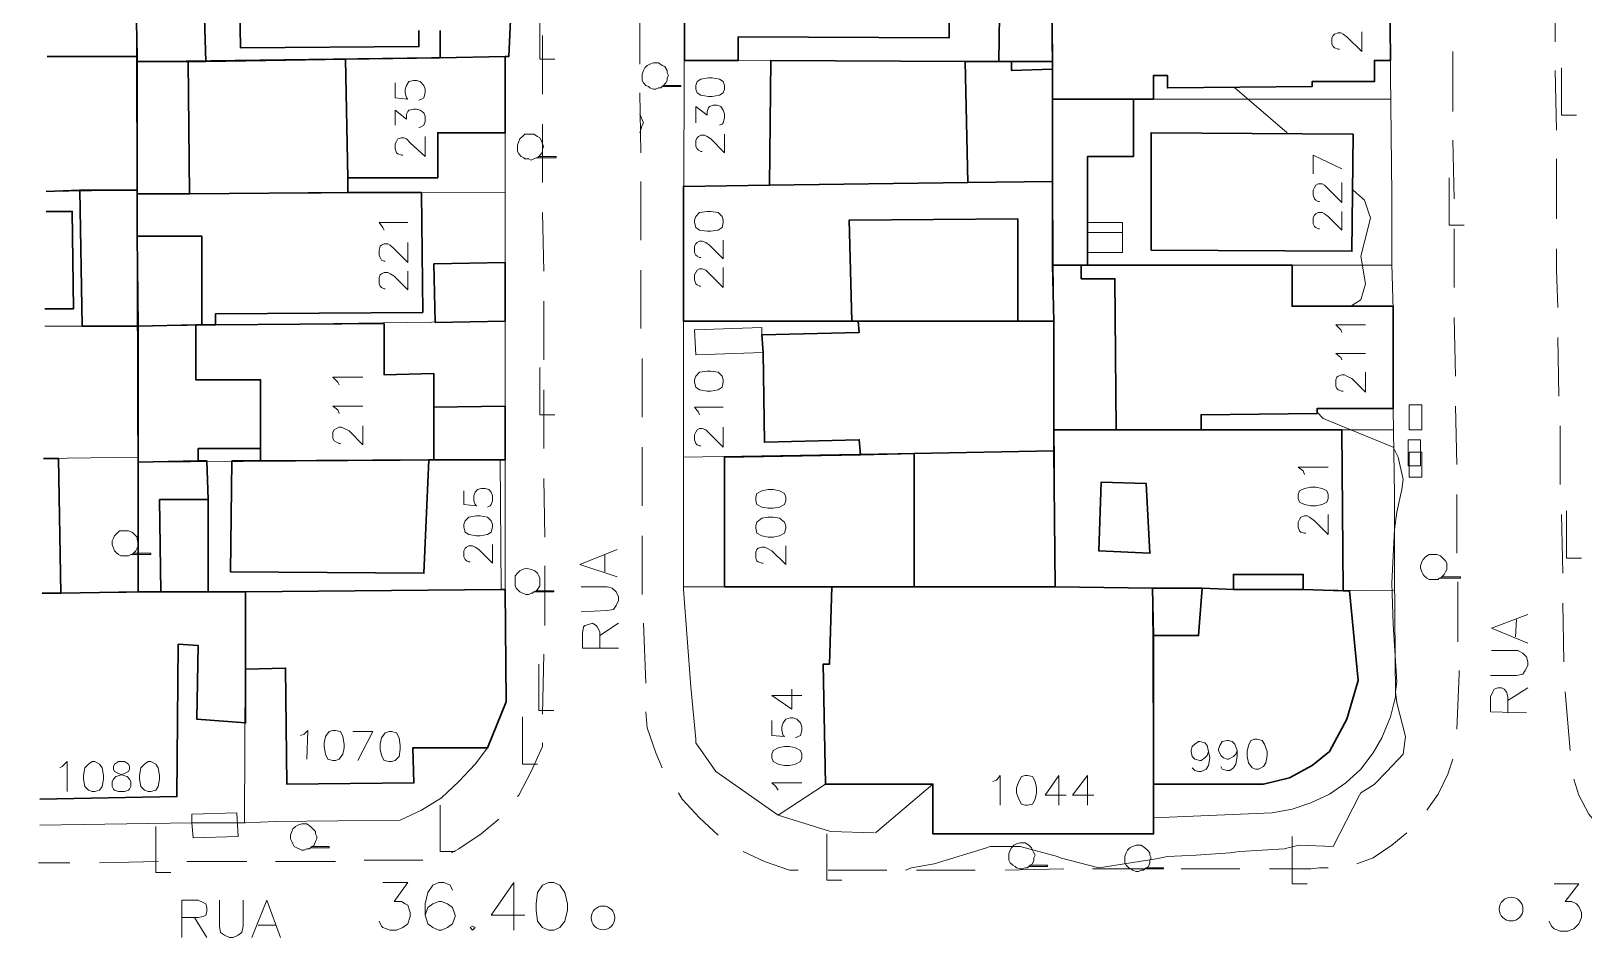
# Model space of a CAD drawing. Extents: x -2391 to 32076, y -11492 to 5852.
# Drawn here: x 4372.7 to 4478.2, y -1182.6 to -1121.5 of the extents above; entities that cross this region are included whole.
import ezdxf

# ---------------------------------------------------------------- set-up
doc = ezdxf.new("R2010")
doc.units = 0
doc.header["$LTSCALE"] = 7
for name, color, linetype in [('ALVE-CT', 3, 'CONTINUOUS'), ('PDF_A101 - EDIFICACAO', 7, 'CONTINUOUS'), ('PDF_A103 - PROJECAO_1', 7, 'CONTINUOUS'), ('PDF_A112 - PRISMA_VENTILACAO', 7, 'CONTINUOUS'), ('PDF_A118 - PISCINA', 7, 'CONTINUOUS'), ('PDF_A119 - TELHEIRO', 7, 'CONTINUOUS'), ('PDF_A120 - MARQUISE', 7, 'CONTINUOUS'), ('PDF_A123 - N DE PORTA', 7, 'CONTINUOUS'), ('PDF_A124 - MURO', 7, 'CONTINUOUS'), ('PDF_C301 - MEIO_FIO_2D', 7, 'CONTINUOUS'), ('PDF_C307 - TXT_NOME_LOGRADOURO', 7, 'CONTINUOUS'), ('PDF_C317 - BOCA_LOBO', 7, 'CONTINUOUS'), ('PDF_F602 - ARVORE_ISOLADA', 7, 'CONTINUOUS'), ('PDF_I903 - POSTE', 7, 'CONTINUOUS'), ('PDF_N1402 - CURVA_INTERMEDIARIA', 7, 'CONTINUOUS'), ('PDF_N1403 - COTA_DE_APARELHO', 7, 'CONTINUOUS')]:
    doc.layers.add(name, color=color, linetype=linetype)

msp = doc.modelspace()

# ---------------------------------------------------------------- linework, layer by layer
at = {"layer": 'ALVE-CT'}
msp.add_circle((4550.796, -1271.53), 500, dxfattribs=at)
at = {"layer": 'PDF_A101 - EDIFICACAO', "lineweight": 30}
for points in [[(4442.003, -1116.257), (4442.087, -1123.538), (4439.293, -1123.538), (4438.447, -1123.538), (4438.531, -1117.188), (4438.108, -1117.188), (4436.584, -1117.188), (4436.584, -1119.389), (4435.06, -1119.305), (4435.06, -1121.929), (4420.752, -1121.845), (4420.752, -1123.453), (4417.112, -1123.453), (4417.112, -1114.479), (4433.452, -1114.479), (4433.96, -1114.479), (4438.023, -1114.479), (4438.108, -1114.479), (4442.003, -1114.564)], [(4450.469, -1116.341), (4464.947, -1116.511), (4465.031, -1123.453), (4463.931, -1123.453), (4463.931, -1124.893), (4459.697, -1124.893), (4459.697, -1125.231), (4449.876, -1125.316), (4449.876, -1124.469), (4448.945, -1124.469), (4448.945, -1126.078), (4447.59, -1126.078), (4442.087, -1126.078), (4442.087, -1124.046), (4442.087, -1123.538), (4442.003, -1116.257)], [(4404.92, -1123.199), (4404.92, -1128.364), (4400.348, -1128.364), (4400.348, -1131.412), (4394.252, -1131.412), (4394.252, -1132.428), (4383.5, -1132.512), (4383.415, -1123.538), (4384.601, -1123.538), (4394.083, -1123.369), (4400.517, -1123.284)], [(4439.293, -1123.538), (4439.293, -1124.131), (4442.087, -1124.046), (4442.087, -1126.078), (4442.087, -1131.666), (4436.33, -1131.75), (4422.869, -1131.92), (4422.953, -1123.453), (4436.161, -1123.538), (4438.447, -1123.538)], [(4444.458, -1137.338), (4444.035, -1137.338), (4442.087, -1137.338), (4442.087, -1131.666), (4442.087, -1126.078), (4447.59, -1126.078), (4447.59, -1129.972), (4444.458, -1129.972)], [(4462.491, -1128.448), (4462.407, -1136.407), (4448.776, -1136.322), (4448.776, -1128.364)], [(4442.087, -1137.338), (4442.172, -1141.148), (4439.717, -1141.148), (4428.88, -1141.148), (4428.456, -1141.148), (4417.027, -1141.148), (4417.027, -1132.004), (4422.869, -1131.92), (4436.33, -1131.75), (4442.087, -1131.666)], [(4379.944, -1132.512), (4379.944, -1135.391), (4380.029, -1141.487), (4376.219, -1141.487), (4376.05, -1132.258), (4379.944, -1132.258)], [(4383.923, -1141.402), (4380.029, -1141.487), (4379.944, -1135.391), (4379.944, -1132.512), (4383.5, -1132.512), (4394.252, -1132.428), (4399.247, -1132.428), (4399.332, -1140.555), (4385.278, -1140.64), (4385.278, -1141.402), (4384.347, -1141.402)], [(4404.92, -1141.148), (4400.179, -1141.233), (4400.094, -1137.253), (4404.92, -1137.169)], [(4458.343, -1137.338), (4458.343, -1140.132), (4465.201, -1140.132), (4465.201, -1147.074), (4460.036, -1147.074), (4460.036, -1147.413), (4452.162, -1147.498), (4452.162, -1148.514), (4446.405, -1148.514), (4442.172, -1148.514), (4442.172, -1141.148), (4442.087, -1137.338), (4444.035, -1137.338), (4444.458, -1137.338)], [(4396.708, -1141.317), (4396.708, -1144.788), (4400.094, -1144.704), (4400.094, -1146.99), (4404.92, -1146.905), (4404.92, -1150.546), (4404.581, -1150.546), (4400.094, -1150.546), (4399.755, -1150.546), (4388.326, -1150.63), (4388.326, -1149.784), (4384.093, -1149.784), (4384.093, -1150.63), (4380.029, -1150.715), (4380.029, -1141.487), (4383.923, -1141.402), (4384.347, -1141.402), (4385.278, -1141.402)], [(4439.717, -1141.148), (4442.172, -1141.148), (4442.172, -1148.514), (4442.172, -1149.953), (4432.69, -1150.122), (4429.049, -1150.207), (4428.964, -1149.191), (4422.53, -1149.36), (4422.445, -1143.265), (4422.361, -1142.079), (4428.964, -1141.91), (4428.88, -1141.148)], [(4446.405, -1148.514), (4452.162, -1148.514), (4461.729, -1148.514), (4461.814, -1159.435), (4459.105, -1159.351), (4459.105, -1158.335), (4454.364, -1158.335), (4454.364, -1159.351), (4452.247, -1159.266), (4448.86, -1159.266), (4442.257, -1159.181), (4442.172, -1149.953), (4442.172, -1148.514)], [(4427.102, -1159.181), (4419.821, -1159.181), (4419.821, -1150.376), (4429.049, -1150.207), (4432.69, -1150.122), (4442.172, -1149.953), (4442.257, -1159.181), (4432.69, -1159.181)], [(4381.553, -1159.52), (4380.029, -1159.52), (4380.029, -1150.715), (4384.093, -1150.63), (4384.685, -1150.63), (4384.77, -1153.255), (4384.77, -1159.52)], [(4388.326, -1150.63), (4399.755, -1150.546), (4399.417, -1158.25), (4386.294, -1158.165), (4386.379, -1150.63)], [(4445.22, -1156.726), (4448.691, -1156.895), (4448.437, -1152.154), (4445.389, -1152.07)], [(4448.86, -1159.266), (4448.945, -1162.483), (4448.945, -1172.558), (4448.945, -1174.844), (4448.945, -1175.945), (4433.96, -1175.945), (4433.96, -1172.558), (4426.679, -1172.558), (4426.509, -1164.43), (4426.933, -1164.43), (4427.102, -1159.181), (4432.69, -1159.181), (4442.257, -1159.181)], [(4454.364, -1159.351), (4459.105, -1159.351), (4461.814, -1159.435), (4462.237, -1159.435), (4462.83, -1165.531), (4462.068, -1168.156), (4460.883, -1170.357), (4459.697, -1171.288), (4458.173, -1172.135), (4456.396, -1172.558), (4448.945, -1172.558), (4448.945, -1162.483), (4451.993, -1162.483), (4452.247, -1159.266)]]:
    msp.add_lwpolyline(points, close=True, dxfattribs=at)
for points in [[(4384.516, -1120.575), (4384.601, -1123.538), (4383.415, -1123.538), (4379.944, -1123.538), (4379.944, -1123.199), (4379.859, -1118.458)], [(4399.078, -1121.421), (4399.078, -1122.522), (4386.971, -1122.607), (4386.887, -1118.458)], [(4405.343, -1119.728), (4405.174, -1123.199), (4404.92, -1123.199), (4400.517, -1123.284), (4400.517, -1121.421)], [(4373.848, -1123.199), (4379.944, -1123.199), (4379.944, -1123.538), (4379.944, -1132.258), (4376.05, -1132.258), (4373.764, -1132.343)], [(4373.764, -1133.698), (4375.542, -1133.698), (4375.626, -1140.301), (4373.679, -1140.301)], [(4373.594, -1150.461), (4374.61, -1150.461), (4374.78, -1159.605), (4373.51, -1159.605), (4374.78, -1159.605), (4380.029, -1159.52), (4381.553, -1159.52), (4384.77, -1159.52), (4387.31, -1159.52), (4387.31, -1164.769), (4387.31, -1159.52), (4404.666, -1159.351), (4404.92, -1159.351), (4405.005, -1166.97), (4403.735, -1170.103), (4398.655, -1170.103), (4398.74, -1172.474), (4390.104, -1172.558), (4390.019, -1164.684), (4387.31, -1164.769), (4387.31, -1168.41), (4384.008, -1168.156), (4384.093, -1163.161), (4382.738, -1163.076), (4382.653, -1173.405), (4373.34, -1173.574)]]:
    msp.add_lwpolyline(points, dxfattribs=at)
at = {"layer": 'PDF_A103 - PROJECAO_1', "lineweight": 30}
for points in [[(4442.003, -1116.257), (4442.087, -1123.538), (4439.293, -1123.538), (4438.447, -1123.538), (4438.531, -1117.188), (4438.108, -1117.188), (4436.584, -1117.188), (4436.584, -1119.389), (4435.06, -1119.305), (4433.367, -1119.305), (4433.452, -1114.479), (4433.96, -1114.479), (4438.023, -1114.479), (4438.108, -1114.479), (4442.003, -1114.564)], [(4394.252, -1131.412), (4394.252, -1132.428), (4383.5, -1132.512), (4383.415, -1123.538), (4384.601, -1123.538), (4394.083, -1123.369)], [(4438.447, -1123.538), (4439.293, -1123.538), (4439.293, -1124.131), (4442.087, -1124.046), (4442.087, -1126.078), (4442.087, -1131.666), (4436.33, -1131.75), (4436.161, -1123.538)], [(4439.717, -1141.148), (4428.88, -1141.148), (4428.456, -1141.148), (4428.287, -1134.29), (4439.717, -1134.206)], [(4384.347, -1141.402), (4383.923, -1141.402), (4380.029, -1141.487), (4379.944, -1135.391), (4384.347, -1135.391)], [(4446.405, -1148.514), (4442.172, -1148.514), (4442.172, -1141.148), (4442.087, -1137.338), (4444.035, -1137.338), (4444.035, -1138.269), (4446.321, -1138.269)], [(4400.094, -1146.99), (4400.094, -1150.546), (4399.755, -1150.546), (4388.326, -1150.63), (4388.326, -1149.784), (4388.326, -1145.127), (4383.923, -1145.127), (4383.923, -1141.402), (4384.347, -1141.402), (4385.278, -1141.402), (4396.708, -1141.317), (4396.708, -1144.788), (4400.094, -1144.704)], [(4442.257, -1159.181), (4432.69, -1159.181), (4432.69, -1150.122), (4442.172, -1149.953)], [(4384.77, -1153.255), (4381.468, -1153.255), (4381.553, -1159.52), (4380.029, -1159.52), (4380.029, -1150.715), (4384.093, -1150.63), (4384.685, -1150.63)], [(4387.31, -1164.769), (4387.31, -1159.52), (4404.666, -1159.351), (4404.92, -1159.351), (4405.005, -1166.97), (4403.735, -1170.103), (4398.655, -1170.103), (4398.74, -1172.474), (4390.104, -1172.558), (4390.019, -1164.684)], [(4454.364, -1159.351), (4459.105, -1159.351), (4461.814, -1159.435), (4462.237, -1159.435), (4462.83, -1165.531), (4462.068, -1168.156), (4460.883, -1170.357), (4459.697, -1171.288), (4458.173, -1172.135), (4456.396, -1172.558), (4448.945, -1172.558), (4448.945, -1162.483), (4451.993, -1162.483), (4452.247, -1159.266)]]:
    msp.add_lwpolyline(points, close=True, dxfattribs=at)
at = {"layer": 'PDF_A112 - PRISMA_VENTILACAO', "lineweight": 30}
msp.add_lwpolyline([(4448.691, -1156.895), (4448.437, -1152.154), (4445.389, -1152.07), (4445.22, -1156.726)], close=True, dxfattribs=at)
at = {"layer": 'PDF_A118 - PISCINA', "lineweight": 9}
msp.add_lwpolyline([(4444.458, -1134.46), (4444.458, -1136.491), (4446.829, -1136.491), (4446.829, -1134.46)], close=True, dxfattribs=at)
msp.add_lwpolyline([(4444.458, -1135.137), (4446.829, -1135.137)], dxfattribs=at)
at = {"layer": 'PDF_A119 - TELHEIRO', "lineweight": 9}
for points in [[(4404.92, -1159.351), (4404.666, -1159.351), (4404.581, -1150.546), (4404.92, -1150.546)], [(4386.802, -1176.114), (4383.754, -1176.199), (4383.669, -1175.183), (4383.669, -1174.59), (4386.717, -1174.505)]]:
    msp.add_lwpolyline(points, close=True, dxfattribs=at)
at = {"layer": 'PDF_A120 - MARQUISE', "lineweight": 9}
msp.add_lwpolyline([(4422.361, -1142.079), (4422.445, -1143.265), (4417.874, -1143.434), (4417.789, -1141.741), (4422.361, -1141.571)], close=True, dxfattribs=at)
at = {"layer": 'PDF_A123 - N DE PORTA', "lineweight": 9}
for points in [[(4461.56, -1122.691), (4461.475, -1122.691), (4461.221, -1122.607), (4461.137, -1122.522), (4461.052, -1122.353), (4461.052, -1121.929), (4461.137, -1121.76), (4461.221, -1121.675), (4461.475, -1121.591), (4461.645, -1121.591), (4461.814, -1121.675), (4462.068, -1121.845), (4463.084, -1122.861), (4463.084, -1121.506)], [(4397.47, -1124.977), (4397.47, -1125.993), (4398.316, -1126.078), (4398.232, -1125.993), (4398.147, -1125.654), (4398.147, -1125.4), (4398.232, -1125.147), (4398.401, -1124.893), (4398.74, -1124.808), (4398.909, -1124.808), (4399.163, -1124.893), (4399.417, -1125.147), (4399.501, -1125.4), (4399.501, -1125.654), (4399.417, -1125.993), (4399.247, -1126.078), (4399.078, -1126.162)], [(4397.47, -1127.856), (4397.47, -1126.84), (4398.232, -1127.432), (4398.232, -1127.094), (4398.316, -1126.924), (4398.401, -1126.84), (4398.74, -1126.755), (4398.909, -1126.755), (4399.163, -1126.84), (4399.417, -1127.009), (4399.501, -1127.263), (4399.501, -1127.602), (4399.417, -1127.856), (4399.247, -1127.94), (4399.078, -1128.025)], [(4417.874, -1127.686), (4417.874, -1126.586), (4418.635, -1127.178), (4418.635, -1126.924), (4418.72, -1126.67), (4418.805, -1126.586), (4419.059, -1126.501), (4419.313, -1126.501), (4419.567, -1126.586), (4419.736, -1126.84), (4419.821, -1127.094), (4419.821, -1127.348), (4419.736, -1127.686), (4419.651, -1127.771), (4419.482, -1127.856)], [(4397.978, -1129.888), (4397.893, -1129.888), (4397.639, -1129.803), (4397.554, -1129.718), (4397.47, -1129.464), (4397.47, -1129.126), (4397.554, -1128.956), (4397.639, -1128.787), (4397.893, -1128.702), (4398.062, -1128.702), (4398.232, -1128.787), (4398.486, -1129.041), (4399.501, -1129.972), (4399.501, -1128.618)], [(4418.297, -1129.634), (4418.212, -1129.634), (4418.043, -1129.549), (4417.958, -1129.464), (4417.874, -1129.295), (4417.874, -1128.872), (4417.958, -1128.702), (4418.043, -1128.618), (4418.212, -1128.533), (4418.466, -1128.533), (4418.635, -1128.618), (4418.889, -1128.787), (4419.821, -1129.718), (4419.821, -1128.448)], [(4461.729, -1130.819), (4459.782, -1129.888), (4459.782, -1131.158)], [(4460.205, -1133.02), (4460.121, -1133.02), (4459.951, -1132.936), (4459.867, -1132.851), (4459.782, -1132.597), (4459.782, -1132.258), (4459.867, -1132.089), (4459.951, -1131.92), (4460.121, -1131.835), (4460.375, -1131.835), (4460.544, -1131.92), (4460.798, -1132.174), (4461.729, -1133.105), (4461.729, -1131.75)], [(4460.205, -1134.883), (4460.121, -1134.883), (4459.951, -1134.798), (4459.867, -1134.714), (4459.782, -1134.544), (4459.782, -1134.121), (4459.867, -1133.952), (4459.951, -1133.867), (4460.121, -1133.782), (4460.375, -1133.782), (4460.544, -1133.867), (4460.798, -1134.036), (4461.729, -1134.968), (4461.729, -1133.698)], [(4396.708, -1134.968), (4396.623, -1134.798), (4396.369, -1134.46), (4398.316, -1134.46)], [(4396.792, -1137.084), (4396.708, -1137.084), (4396.538, -1136.999), (4396.454, -1136.83), (4396.369, -1136.661), (4396.369, -1136.322), (4396.454, -1136.068), (4396.538, -1135.983), (4396.708, -1135.899), (4396.962, -1135.899), (4397.131, -1135.983), (4397.385, -1136.237), (4398.316, -1137.169), (4398.316, -1135.814)], [(4418.212, -1136.83), (4418.128, -1136.83), (4417.958, -1136.745), (4417.874, -1136.661), (4417.789, -1136.491), (4417.789, -1136.068), (4417.874, -1135.899), (4417.958, -1135.814), (4418.128, -1135.729), (4418.297, -1135.729), (4418.551, -1135.814), (4418.805, -1135.983), (4419.736, -1136.915), (4419.736, -1135.645)], [(4396.792, -1138.947), (4396.708, -1138.947), (4396.538, -1138.862), (4396.454, -1138.777), (4396.369, -1138.608), (4396.369, -1138.185), (4396.454, -1138.015), (4396.538, -1137.931), (4396.708, -1137.846), (4396.962, -1137.846), (4397.131, -1137.931), (4397.385, -1138.1), (4398.316, -1139.031), (4398.316, -1137.761)], [(4418.212, -1138.777), (4418.128, -1138.777), (4417.958, -1138.693), (4417.874, -1138.608), (4417.789, -1138.354), (4417.789, -1138.015), (4417.874, -1137.846), (4417.958, -1137.677), (4418.128, -1137.592), (4418.297, -1137.592), (4418.551, -1137.677), (4418.805, -1137.931), (4419.736, -1138.862), (4419.736, -1137.507)], [(4461.729, -1141.91), (4461.645, -1141.741), (4461.306, -1141.402), (4463.338, -1141.402)], [(4461.729, -1143.773), (4461.645, -1143.603), (4461.306, -1143.349), (4463.338, -1143.349)], [(4461.814, -1145.889), (4461.729, -1145.889), (4461.475, -1145.804), (4461.391, -1145.72), (4461.306, -1145.55), (4461.306, -1145.127), (4461.391, -1144.958), (4461.475, -1144.873), (4461.729, -1144.788), (4461.899, -1144.788), (4462.068, -1144.873), (4462.407, -1145.042), (4463.338, -1145.974), (4463.338, -1144.619)], [(4393.66, -1145.466), (4393.575, -1145.296), (4393.236, -1144.958), (4395.268, -1144.958)], [(4393.66, -1147.413), (4393.575, -1147.159), (4393.236, -1146.905), (4395.268, -1146.905)], [(4418.128, -1147.498), (4418.043, -1147.328), (4417.789, -1146.99), (4419.736, -1146.99)], [(4393.744, -1149.445), (4393.66, -1149.445), (4393.49, -1149.36), (4393.321, -1149.276), (4393.236, -1149.106), (4393.236, -1148.683), (4393.321, -1148.514), (4393.49, -1148.429), (4393.66, -1148.344), (4393.829, -1148.344), (4393.998, -1148.429), (4394.337, -1148.598), (4395.268, -1149.53), (4395.268, -1148.26)], [(4418.212, -1149.614), (4418.128, -1149.614), (4417.958, -1149.53), (4417.874, -1149.445), (4417.789, -1149.191), (4417.789, -1148.852), (4417.874, -1148.683), (4417.958, -1148.514), (4418.128, -1148.429), (4418.297, -1148.429), (4418.551, -1148.514), (4418.805, -1148.768), (4419.736, -1149.699), (4419.736, -1148.344)], [(4459.189, -1151.562), (4459.105, -1151.308), (4458.766, -1151.054), (4460.798, -1151.054)], [(4402.126, -1152.662), (4402.126, -1153.594), (4402.973, -1153.678), (4402.888, -1153.594), (4402.803, -1153.34), (4402.803, -1153.001), (4402.888, -1152.747), (4403.057, -1152.578), (4403.311, -1152.493), (4403.565, -1152.493), (4403.819, -1152.578), (4403.989, -1152.747), (4404.073, -1153.001), (4404.073, -1153.34), (4403.989, -1153.594), (4403.904, -1153.678), (4403.735, -1153.763)], [(4459.274, -1155.541), (4459.189, -1155.541), (4458.935, -1155.456), (4458.851, -1155.371), (4458.766, -1155.117), (4458.766, -1154.779), (4458.851, -1154.609), (4458.935, -1154.44), (4459.189, -1154.356), (4459.359, -1154.356), (4459.528, -1154.44), (4459.867, -1154.694), (4460.798, -1155.625), (4460.798, -1154.271)], [(4402.549, -1157.488), (4402.465, -1157.488), (4402.295, -1157.403), (4402.211, -1157.319), (4402.126, -1157.149), (4402.126, -1156.726), (4402.211, -1156.557), (4402.295, -1156.472), (4402.465, -1156.387), (4402.719, -1156.387), (4402.888, -1156.472), (4403.142, -1156.641), (4404.073, -1157.573), (4404.073, -1156.303)], [(4422.445, -1157.573), (4422.361, -1157.573), (4422.107, -1157.488), (4422.022, -1157.403), (4421.937, -1157.234), (4421.937, -1156.811), (4422.022, -1156.641), (4422.107, -1156.557), (4422.361, -1156.472), (4422.53, -1156.472), (4422.699, -1156.557), (4423.038, -1156.726), (4423.969, -1157.657), (4423.969, -1156.387)], [(4425.07, -1166.547), (4423.038, -1166.547), (4424.393, -1167.478), (4424.393, -1166.124)], [(4391.035, -1169.256), (4391.289, -1169.172), (4391.543, -1168.918), (4391.458, -1170.865)], [(4423.038, -1168.24), (4423.038, -1169.256), (4423.885, -1169.341), (4423.8, -1169.256), (4423.715, -1168.918), (4423.715, -1168.664), (4423.8, -1168.41), (4423.969, -1168.156), (4424.308, -1168.071), (4424.477, -1168.071), (4424.731, -1168.156), (4424.985, -1168.41), (4425.07, -1168.664), (4425.07, -1168.918), (4424.985, -1169.256), (4424.816, -1169.341), (4424.647, -1169.426)], [(4394.93, -1170.95), (4395.946, -1169.002), (4394.591, -1169.002)], [(4452.67, -1170.357), (4452.586, -1170.611), (4452.416, -1170.78), (4452.162, -1170.95), (4452.078, -1170.95), (4451.739, -1170.865), (4451.57, -1170.696), (4451.485, -1170.357), (4451.485, -1170.272), (4451.57, -1170.018), (4451.739, -1169.849), (4451.993, -1169.68), (4452.078, -1169.68), (4452.416, -1169.764), (4452.586, -1169.934), (4452.67, -1170.357), (4452.755, -1170.78), (4452.67, -1171.288), (4452.501, -1171.542), (4452.162, -1171.712), (4451.993, -1171.712), (4451.739, -1171.627), (4451.57, -1171.458)], [(4454.618, -1170.272), (4454.533, -1170.526), (4454.364, -1170.696), (4454.025, -1170.865), (4453.94, -1170.865), (4453.686, -1170.78), (4453.517, -1170.611), (4453.348, -1170.272), (4453.348, -1170.188), (4453.432, -1169.934), (4453.602, -1169.68), (4453.94, -1169.595), (4454.025, -1169.595), (4454.279, -1169.68), (4454.448, -1169.849), (4454.618, -1170.272), (4454.618, -1170.696), (4454.533, -1171.204), (4454.364, -1171.458), (4454.11, -1171.627), (4453.94, -1171.627), (4453.602, -1171.542), (4453.517, -1171.373)], [(4374.695, -1171.458), (4374.864, -1171.373), (4375.203, -1171.034), (4375.203, -1173.066)], [(4438.023, -1172.389), (4438.277, -1172.304), (4438.531, -1171.966), (4438.531, -1173.997)], [(4442.511, -1173.997), (4442.511, -1171.966), (4441.579, -1173.32), (4443.019, -1173.32)], [(4444.458, -1173.997), (4444.458, -1171.966), (4443.442, -1173.32), (4444.881, -1173.32)], [(4423.461, -1172.982), (4423.292, -1172.728), (4423.038, -1172.474), (4425.07, -1172.474)]]:
    msp.add_lwpolyline(points, dxfattribs=at)
for points in [[(4417.874, -1125.4), (4417.958, -1125.654), (4418.212, -1125.824), (4418.72, -1125.908), (4418.974, -1125.908), (4419.482, -1125.824), (4419.736, -1125.654), (4419.821, -1125.4), (4419.821, -1125.147), (4419.736, -1124.893), (4419.482, -1124.723), (4418.974, -1124.639), (4418.72, -1124.639), (4418.212, -1124.723), (4417.958, -1124.893), (4417.874, -1125.147)], [(4417.789, -1134.46), (4417.874, -1134.798), (4418.128, -1134.968), (4418.635, -1135.052), (4418.889, -1135.052), (4419.397, -1134.968), (4419.651, -1134.798), (4419.736, -1134.46), (4419.736, -1134.29), (4419.651, -1134.036), (4419.397, -1133.782), (4418.889, -1133.698), (4418.635, -1133.698), (4418.128, -1133.782), (4417.874, -1134.036), (4417.789, -1134.29)], [(4417.789, -1145.296), (4417.874, -1145.635), (4418.128, -1145.804), (4418.635, -1145.889), (4418.889, -1145.889), (4419.397, -1145.804), (4419.651, -1145.635), (4419.736, -1145.296), (4419.736, -1145.127), (4419.651, -1144.873), (4419.397, -1144.619), (4418.889, -1144.535), (4418.635, -1144.535), (4418.128, -1144.619), (4417.874, -1144.873), (4417.789, -1145.127)], [(4421.937, -1153.34), (4422.022, -1153.594), (4422.361, -1153.763), (4422.784, -1153.848), (4423.123, -1153.848), (4423.546, -1153.763), (4423.885, -1153.594), (4423.969, -1153.34), (4423.969, -1153.086), (4423.885, -1152.832), (4423.546, -1152.662), (4423.123, -1152.578), (4422.784, -1152.578), (4422.361, -1152.662), (4422.022, -1152.832), (4421.937, -1153.086)], [(4458.766, -1153.17), (4458.851, -1153.424), (4459.189, -1153.594), (4459.613, -1153.678), (4459.951, -1153.678), (4460.375, -1153.594), (4460.713, -1153.424), (4460.798, -1153.17), (4460.798, -1152.916), (4460.713, -1152.662), (4460.375, -1152.493), (4459.951, -1152.408), (4459.613, -1152.408), (4459.189, -1152.493), (4458.851, -1152.662), (4458.766, -1152.916)], [(4402.126, -1155.117), (4402.211, -1155.456), (4402.465, -1155.625), (4402.973, -1155.71), (4403.227, -1155.71), (4403.735, -1155.625), (4403.989, -1155.456), (4404.073, -1155.117), (4404.073, -1154.948), (4403.989, -1154.694), (4403.735, -1154.44), (4403.227, -1154.356), (4402.973, -1154.356), (4402.465, -1154.44), (4402.211, -1154.694), (4402.126, -1154.948)], [(4421.937, -1155.202), (4422.022, -1155.541), (4422.361, -1155.71), (4422.784, -1155.795), (4423.123, -1155.795), (4423.546, -1155.71), (4423.885, -1155.541), (4423.969, -1155.202), (4423.969, -1155.033), (4423.885, -1154.779), (4423.546, -1154.525), (4423.123, -1154.44), (4422.784, -1154.44), (4422.361, -1154.525), (4422.022, -1154.779), (4421.937, -1155.033)], [(4393.236, -1168.918), (4392.982, -1169.002), (4392.728, -1169.341), (4392.644, -1169.764), (4392.644, -1170.018), (4392.728, -1170.526), (4392.898, -1170.865), (4393.236, -1170.95), (4393.406, -1170.95), (4393.66, -1170.865), (4393.914, -1170.526), (4393.998, -1170.103), (4393.998, -1169.849), (4393.914, -1169.341), (4393.744, -1169.002), (4393.406, -1168.918)], [(4397.046, -1169.002), (4396.792, -1169.087), (4396.538, -1169.426), (4396.454, -1169.849), (4396.454, -1170.188), (4396.538, -1170.611), (4396.708, -1170.95), (4397.046, -1171.034), (4397.216, -1171.034), (4397.47, -1170.95), (4397.724, -1170.696), (4397.808, -1170.188), (4397.808, -1169.934), (4397.724, -1169.426), (4397.554, -1169.087), (4397.216, -1169.002)], [(4455.803, -1169.51), (4455.549, -1169.595), (4455.38, -1169.934), (4455.295, -1170.357), (4455.295, -1170.696), (4455.38, -1171.119), (4455.634, -1171.458), (4455.888, -1171.542), (4456.057, -1171.542), (4456.396, -1171.373), (4456.565, -1171.119), (4456.65, -1170.611), (4456.65, -1170.357), (4456.48, -1169.849), (4456.311, -1169.595), (4455.972, -1169.51)], [(4376.896, -1171.034), (4376.642, -1171.204), (4376.388, -1171.458), (4376.304, -1171.966), (4376.304, -1172.22), (4376.388, -1172.728), (4376.642, -1172.982), (4376.896, -1173.066), (4377.066, -1173.066), (4377.404, -1172.982), (4377.574, -1172.728), (4377.658, -1172.22), (4377.658, -1171.966), (4377.574, -1171.458), (4377.404, -1171.204), (4377.066, -1171.034)], [(4378.674, -1171.034), (4378.42, -1171.204), (4378.336, -1171.373), (4378.336, -1171.542), (4378.42, -1171.712), (4378.59, -1171.796), (4379.013, -1171.966), (4379.267, -1172.05), (4379.436, -1172.22), (4379.521, -1172.389), (4379.521, -1172.728), (4379.436, -1172.897), (4379.352, -1172.982), (4379.098, -1173.066), (4378.674, -1173.066), (4378.42, -1172.982), (4378.336, -1172.897), (4378.251, -1172.728), (4378.251, -1172.389), (4378.336, -1172.22), (4378.505, -1172.05), (4378.759, -1171.966), (4379.182, -1171.796), (4379.352, -1171.712), (4379.436, -1171.542), (4379.436, -1171.373), (4379.352, -1171.204), (4379.098, -1171.034)], [(4380.706, -1171.034), (4380.452, -1171.204), (4380.198, -1171.458), (4380.113, -1171.966), (4380.113, -1172.22), (4380.198, -1172.728), (4380.452, -1172.982), (4380.706, -1173.066), (4380.875, -1173.066), (4381.214, -1172.982), (4381.383, -1172.728), (4381.468, -1172.22), (4381.468, -1171.966), (4381.383, -1171.458), (4381.214, -1171.204), (4380.875, -1171.034)], [(4423.038, -1170.78), (4423.123, -1171.034), (4423.461, -1171.204), (4423.885, -1171.288), (4424.223, -1171.288), (4424.647, -1171.204), (4424.985, -1171.034), (4425.07, -1170.78), (4425.07, -1170.526), (4424.985, -1170.272), (4424.647, -1170.103), (4424.223, -1170.018), (4423.885, -1170.018), (4423.461, -1170.103), (4423.123, -1170.272), (4423.038, -1170.526)], [(4440.225, -1171.966), (4439.971, -1172.05), (4439.801, -1172.389), (4439.632, -1172.812), (4439.632, -1173.151), (4439.801, -1173.574), (4439.971, -1173.913), (4440.225, -1173.997), (4440.394, -1173.997), (4440.733, -1173.913), (4440.902, -1173.574), (4440.987, -1173.151), (4440.987, -1172.812), (4440.902, -1172.389), (4440.733, -1172.05), (4440.394, -1171.966)]]:
    msp.add_lwpolyline(points, close=True, dxfattribs=at)
at = {"layer": 'PDF_A124 - MURO', "lineweight": 9}
for points in [[(4441.41, -1013.814), (4442.257, -1159.181)], [(4404.835, -1043.954), (4390.104, -1043.869), (4379.69, -1060.379), (4380.029, -1159.52)], [(4417.112, -1105.42), (4416.688, -1105.42), (4416.688, -1114.479), (4417.112, -1114.479), (4417.027, -1141.825), (4417.027, -1142.672), (4417.027, -1159.351), (4417.535, -1165.954), (4417.874, -1169.51), (4417.874, -1169.764), (4419.228, -1171.712), (4423.461, -1174.675), (4427.017, -1175.775), (4429.98, -1175.86)], [(4464.862, -1110.076), (4465.116, -1132.597), (4465.116, -1134.46), (4465.116, -1137.253), (4465.201, -1140.386), (4465.201, -1147.159), (4465.285, -1152.916), (4465.285, -1158.25), (4465.37, -1166.632), (4465.031, -1167.986), (4464.439, -1169.426), (4463.846, -1170.442), (4462.999, -1171.542), (4461.983, -1172.474), (4460.883, -1173.236), (4459.613, -1173.828), (4458.343, -1174.251), (4456.988, -1174.505), (4448.945, -1174.844)], [(4405.428, -1114.733), (4405.343, -1119.051), (4405.343, -1119.728), (4405.174, -1123.199), (4404.92, -1123.199), (4404.92, -1128.448), (4404.92, -1132.343), (4404.92, -1134.375), (4404.92, -1135.391), (4404.92, -1141.317), (4404.92, -1143.095), (4404.92, -1144.196), (4404.92, -1150.546), (4380.029, -1150.715)], [(4373.848, -1123.199), (4379.944, -1123.199)], [(4379.944, -1123.538), (4404.92, -1123.199)], [(4442.087, -1123.538), (4417.112, -1123.453)], [(4442.087, -1126.078), (4465.031, -1126.078)], [(4442.087, -1131.666), (4417.027, -1132.004)], [(4379.944, -1132.258), (4373.764, -1132.343)], [(4404.92, -1132.428), (4379.944, -1132.512)], [(4465.116, -1137.338), (4442.087, -1137.338)], [(4373.679, -1141.487), (4380.029, -1141.487), (4404.92, -1141.148)], [(4417.027, -1141.148), (4442.172, -1141.148)], [(4442.172, -1148.514), (4465.201, -1148.514)], [(4417.027, -1150.376), (4442.172, -1149.953)], [(4404.92, -1150.546), (4404.92, -1159.097), (4405.005, -1166.97), (4403.735, -1170.103), (4402.888, -1171.204), (4401.787, -1172.389), (4400.602, -1173.49), (4399.247, -1174.336), (4397.808, -1175.013), (4389.342, -1175.098), (4387.31, -1175.183), (4386.802, -1175.183), (4383.669, -1175.183), (4373.34, -1175.352)], [(4373.594, -1150.461), (4380.029, -1150.376)], [(4373.51, -1159.605), (4404.92, -1159.351)], [(4465.285, -1159.435), (4442.257, -1159.181), (4417.027, -1159.181)], [(4433.96, -1175.945), (4448.945, -1175.945), (4448.945, -1174.844), (4448.86, -1159.266)], [(4387.31, -1159.52), (4387.225, -1175.183)], [(4423.461, -1174.675), (4426.679, -1172.558)], [(4430.065, -1175.86), (4433.96, -1172.558)]]:
    msp.add_lwpolyline(points, dxfattribs=at)
at = {"layer": 'PDF_C301 - MEIO_FIO_2D', "lineweight": 9}
for points in [[(4476.207, -1118.119), (4476.207, -1122.183)], [(4414.064, -1123.707), (4414.064, -1119.728)], [(4407.46, -1125.739), (4407.46, -1121.76)], [(4469.264, -1122.861), (4469.264, -1126.924)], [(4476.207, -1124.131), (4476.292, -1128.194)], [(4414.148, -1129.718), (4414.064, -1125.654)], [(4407.46, -1131.75), (4407.46, -1127.771)], [(4469.264, -1128.872), (4469.349, -1132.851)], [(4476.292, -1130.142), (4476.292, -1134.206)], [(4414.148, -1135.645), (4414.148, -1131.666)], [(4407.545, -1137.761), (4407.46, -1133.782)], [(4469.349, -1134.883), (4469.349, -1137.761), (4469.349, -1138.862)], [(4476.292, -1136.237), (4476.292, -1137.677), (4476.376, -1140.217)], [(4414.148, -1141.656), (4414.148, -1137.677)], [(4407.545, -1143.773), (4407.545, -1139.793)], [(4469.349, -1140.894), (4469.434, -1144.873)], [(4476.376, -1142.249), (4476.461, -1146.228)], [(4414.233, -1147.667), (4414.233, -1145.55), (4414.233, -1143.688)], [(4407.545, -1149.784), (4407.545, -1145.804)], [(4469.434, -1146.905), (4469.518, -1150.884)], [(4476.546, -1148.26), (4476.546, -1152.239)], [(4414.233, -1153.678), (4414.233, -1149.699)], [(4407.629, -1155.795), (4407.545, -1151.816)], [(4469.518, -1152.916), (4469.518, -1156.895)], [(4476.63, -1154.271), (4476.715, -1158.25)], [(4414.233, -1159.689), (4414.233, -1159.266), (4414.233, -1155.71)], [(4407.629, -1161.806), (4407.629, -1157.742)], [(4469.603, -1158.843), (4469.603, -1162.907)], [(4476.715, -1160.282), (4476.799, -1164.261)], [(4414.487, -1165.7), (4414.318, -1161.637)], [(4407.46, -1167.817), (4407.545, -1163.753)], [(4469.688, -1164.854), (4469.688, -1165.108), (4469.518, -1168.833)], [(4476.884, -1166.293), (4477.223, -1170.272)], [(4415.588, -1171.458), (4415.164, -1170.442), (4414.572, -1168.748), (4414.487, -1167.648)], [(4405.767, -1173.405), (4405.851, -1173.32), (4406.698, -1171.712), (4407.46, -1170.018), (4407.46, -1169.764)], [(4469.264, -1170.865), (4468.926, -1171.881), (4468.248, -1173.236), (4467.486, -1174.336)], [(4419.397, -1176.029), (4418.128, -1174.844), (4416.942, -1173.574), (4416.688, -1173.151)], [(4477.477, -1172.22), (4477.815, -1173.32), (4478.493, -1174.59), (4479.424, -1175.691)], [(4401.279, -1177.215), (4401.787, -1176.961), (4403.311, -1175.945), (4404.497, -1174.929)], [(4466.132, -1175.86), (4465.116, -1176.707), (4463.846, -1177.553), (4462.745, -1177.977)], [(4424.816, -1178.4), (4424.223, -1178.4), (4422.53, -1177.807), (4421.091, -1177.13)], [(4373.256, -1177.892), (4375.372, -1177.892)], [(4377.404, -1177.892), (4381.383, -1177.807)], [(4383.331, -1177.807), (4387.395, -1177.807)], [(4389.342, -1177.807), (4393.406, -1177.807)], [(4395.353, -1177.723), (4396.284, -1177.723), (4399.332, -1177.723)], [(4430.827, -1178.4), (4426.848, -1178.4)], [(4436.838, -1178.4), (4432.859, -1178.4)], [(4442.849, -1178.315), (4438.87, -1178.4)], [(4448.86, -1178.315), (4444.797, -1178.315)], [(4454.787, -1178.315), (4450.808, -1178.315)], [(4460.798, -1178.231), (4460.205, -1178.231), (4459.613, -1178.315), (4456.819, -1178.315)]]:
    msp.add_lwpolyline(points, dxfattribs=at)
at = {"layer": 'PDF_C307 - TXT_NOME_LOGRADOURO', "lineweight": 9}
for points in [[(4412.54, -1158.504), (4410, -1157.657), (4412.54, -1156.641)], [(4411.693, -1158.165), (4411.693, -1156.98)], [(4410.084, -1160.875), (4411.862, -1160.79), (4412.286, -1160.705), (4412.455, -1160.451), (4412.624, -1160.113), (4412.624, -1159.859), (4412.455, -1159.52), (4412.201, -1159.266), (4411.862, -1159.181), (4410.084, -1159.181)], [(4474.344, -1162.991), (4471.889, -1161.975), (4474.344, -1161.044)], [(4473.498, -1162.568), (4473.582, -1161.383)], [(4412.624, -1163.33), (4410.169, -1163.33), (4410.169, -1162.314), (4410.254, -1161.891), (4410.338, -1161.806), (4410.592, -1161.721), (4410.846, -1161.637), (4411.1, -1161.806), (4411.185, -1161.891), (4411.354, -1162.229), (4411.354, -1163.33)], [(4411.354, -1162.483), (4412.624, -1161.637)], [(4471.804, -1165.192), (4473.582, -1165.192), (4474.006, -1165.108), (4474.175, -1164.854), (4474.344, -1164.515), (4474.344, -1164.261), (4474.26, -1163.923), (4474.006, -1163.669), (4473.667, -1163.499), (4471.889, -1163.499)], [(4474.26, -1167.732), (4471.804, -1167.648), (4471.804, -1166.632), (4471.974, -1166.293), (4472.058, -1166.124), (4472.312, -1166.039), (4472.566, -1166.039), (4472.736, -1166.124), (4472.905, -1166.293), (4472.99, -1166.632), (4472.99, -1167.732)], [(4472.99, -1166.886), (4474.344, -1166.039)], [(4382.992, -1182.972), (4382.992, -1180.432), (4384.093, -1180.432), (4384.431, -1180.601), (4384.601, -1180.686), (4384.685, -1180.94), (4384.685, -1181.194), (4384.601, -1181.448), (4384.431, -1181.533), (4384.093, -1181.617), (4382.992, -1181.617)], [(4385.532, -1180.432), (4385.532, -1182.21), (4385.617, -1182.633), (4385.871, -1182.803), (4386.209, -1182.972), (4386.463, -1182.972), (4386.802, -1182.803), (4387.056, -1182.633), (4387.141, -1182.21), (4387.141, -1180.432)], [(4387.733, -1182.972), (4388.749, -1180.432), (4389.68, -1182.972)], [(4383.839, -1181.617), (4384.685, -1182.972)], [(4388.157, -1182.125), (4389.342, -1182.125)]]:
    msp.add_lwpolyline(points, dxfattribs=at)
at = {"layer": 'PDF_C317 - BOCA_LOBO', "lineweight": 9}
for points in [[(4466.301, -1146.82), (4466.301, -1148.514), (4467.148, -1148.514), (4467.148, -1146.82)], [(4466.217, -1149.191), (4466.217, -1150.969), (4467.063, -1150.969), (4467.063, -1149.191)], [(4466.301, -1150.038), (4466.301, -1151.731), (4467.148, -1151.731), (4467.148, -1150.038)]]:
    msp.add_lwpolyline(points, close=True, dxfattribs=at)
at = {"layer": 'PDF_F602 - ARVORE_ISOLADA', "lineweight": 9}
for points in [[(4415.672, -1125.147), (4415.588, -1125.231), (4415.503, -1125.316), (4415.334, -1125.316), (4415.164, -1125.4), (4414.995, -1125.4), (4414.741, -1125.316), (4414.656, -1125.231), (4414.487, -1125.147), (4414.318, -1124.977), (4414.233, -1124.808), (4414.233, -1124.554), (4414.233, -1124.385), (4414.318, -1124.131), (4414.402, -1123.961), (4414.572, -1123.792), (4414.741, -1123.707), (4414.995, -1123.623), (4415.334, -1123.623), (4415.588, -1123.792), (4415.757, -1123.877), (4415.926, -1124.131), (4415.926, -1124.3), (4416.011, -1124.469), (4415.926, -1124.639), (4415.926, -1124.808), (4415.842, -1124.977), (4415.672, -1125.147), (4415.588, -1125.231), (4416.858, -1125.231), (4416.858, -1125.147)], [(4407.206, -1129.972), (4407.121, -1130.057), (4407.037, -1130.057), (4406.867, -1130.142), (4406.698, -1130.226), (4406.529, -1130.142), (4406.275, -1130.142), (4406.19, -1130.057), (4406.021, -1129.972), (4405.851, -1129.803), (4405.767, -1129.634), (4405.767, -1129.38), (4405.767, -1129.21), (4405.851, -1128.956), (4405.936, -1128.787), (4406.105, -1128.618), (4406.275, -1128.448), (4406.529, -1128.448), (4406.867, -1128.448), (4407.121, -1128.618), (4407.291, -1128.702), (4407.375, -1128.872), (4407.46, -1129.126), (4407.545, -1129.295), (4407.46, -1129.464), (4407.46, -1129.634), (4407.375, -1129.803), (4407.206, -1129.972), (4407.121, -1130.057), (4408.391, -1130.057), (4408.391, -1129.972)], [(4379.69, -1156.895), (4379.606, -1156.98), (4379.521, -1156.98), (4379.352, -1157.065), (4379.182, -1157.065), (4379.013, -1157.065), (4378.844, -1157.065), (4378.674, -1156.98), (4378.505, -1156.811), (4378.42, -1156.726), (4378.336, -1156.557), (4378.251, -1156.303), (4378.251, -1156.049), (4378.336, -1155.879), (4378.42, -1155.71), (4378.59, -1155.541), (4378.759, -1155.371), (4379.013, -1155.371), (4379.352, -1155.371), (4379.606, -1155.456), (4379.775, -1155.625), (4379.944, -1155.795), (4379.944, -1155.964), (4380.029, -1156.218), (4380.029, -1156.387), (4379.944, -1156.557), (4379.859, -1156.726), (4379.69, -1156.895), (4379.606, -1156.98), (4380.875, -1156.98), (4380.875, -1156.895)], [(4468.502, -1158.504), (4468.418, -1158.589), (4468.333, -1158.589), (4468.248, -1158.673), (4467.994, -1158.673), (4467.825, -1158.673), (4467.656, -1158.673), (4467.486, -1158.589), (4467.317, -1158.419), (4467.232, -1158.335), (4467.148, -1158.165), (4467.063, -1157.911), (4467.063, -1157.742), (4467.148, -1157.488), (4467.232, -1157.319), (4467.402, -1157.149), (4467.656, -1156.98), (4467.825, -1156.98), (4468.164, -1156.98), (4468.418, -1157.065), (4468.587, -1157.234), (4468.756, -1157.403), (4468.841, -1157.573), (4468.841, -1157.827), (4468.841, -1157.996), (4468.756, -1158.165), (4468.672, -1158.335), (4468.502, -1158.504), (4468.418, -1158.589), (4469.772, -1158.589), (4469.772, -1158.504)], [(4407.037, -1159.435), (4406.867, -1159.52), (4406.783, -1159.605), (4406.698, -1159.605), (4406.529, -1159.689), (4406.359, -1159.689), (4406.105, -1159.605), (4405.936, -1159.52), (4405.851, -1159.435), (4405.682, -1159.266), (4405.597, -1159.097), (4405.597, -1158.927), (4405.597, -1158.673), (4405.597, -1158.419), (4405.767, -1158.25), (4405.936, -1158.081), (4406.105, -1157.996), (4406.359, -1157.911), (4406.698, -1157.996), (4406.952, -1158.081), (4407.121, -1158.25), (4407.206, -1158.419), (4407.291, -1158.589), (4407.291, -1158.758), (4407.291, -1158.927), (4407.291, -1159.097), (4407.121, -1159.351), (4407.037, -1159.435), (4406.867, -1159.52), (4408.222, -1159.52), (4408.222, -1159.435)], [(4391.797, -1176.791), (4391.712, -1176.876), (4391.628, -1176.961), (4391.458, -1176.961), (4391.289, -1177.045), (4391.12, -1177.045), (4390.95, -1176.961), (4390.781, -1176.876), (4390.612, -1176.791), (4390.527, -1176.622), (4390.442, -1176.453), (4390.358, -1176.283), (4390.358, -1176.029), (4390.442, -1175.775), (4390.527, -1175.606), (4390.696, -1175.437), (4390.866, -1175.352), (4391.12, -1175.267), (4391.458, -1175.267), (4391.712, -1175.437), (4391.882, -1175.606), (4392.051, -1175.775), (4392.051, -1175.945), (4392.136, -1176.114), (4392.136, -1176.283), (4392.051, -1176.453), (4391.966, -1176.707), (4391.797, -1176.791), (4391.712, -1176.876), (4392.982, -1176.876), (4392.982, -1176.791)], [(4440.563, -1178.061), (4440.479, -1178.146), (4440.394, -1178.231), (4440.225, -1178.231), (4440.055, -1178.315), (4439.886, -1178.315), (4439.632, -1178.231), (4439.547, -1178.146), (4439.378, -1178.061), (4439.209, -1177.892), (4439.124, -1177.723), (4439.124, -1177.553), (4439.124, -1177.299), (4439.209, -1177.045), (4439.293, -1176.876), (4439.463, -1176.707), (4439.632, -1176.622), (4439.886, -1176.537), (4440.225, -1176.537), (4440.479, -1176.707), (4440.648, -1176.876), (4440.733, -1177.045), (4440.817, -1177.215), (4440.902, -1177.384), (4440.817, -1177.553), (4440.817, -1177.723), (4440.733, -1177.977), (4440.563, -1178.061), (4440.479, -1178.146), (4441.749, -1178.146), (4441.749, -1178.061)], [(4448.437, -1178.231), (4448.352, -1178.315), (4448.268, -1178.4), (4448.098, -1178.4), (4447.929, -1178.485), (4447.76, -1178.485), (4447.506, -1178.4), (4447.421, -1178.315), (4447.252, -1178.231), (4447.083, -1178.061), (4446.998, -1177.892), (4446.998, -1177.723), (4446.998, -1177.469), (4447.083, -1177.215), (4447.167, -1177.045), (4447.337, -1176.876), (4447.506, -1176.791), (4447.76, -1176.707), (4448.098, -1176.707), (4448.352, -1176.876), (4448.522, -1177.045), (4448.691, -1177.215), (4448.691, -1177.384), (4448.776, -1177.553), (4448.691, -1177.723), (4448.691, -1177.892), (4448.606, -1178.146), (4448.437, -1178.231), (4448.352, -1178.315), (4449.622, -1178.315), (4449.622, -1178.231)]]:
    msp.add_lwpolyline(points, close=True, dxfattribs=at)
at = {"layer": 'PDF_I903 - POSTE', "lineweight": 9}
for points in [[(4408.307, -1123.369), (4407.291, -1123.369), (4407.291, -1120.151)], [(4477.646, -1127.178), (4476.63, -1127.178), (4476.63, -1123.961)], [(4470.026, -1134.629), (4469.01, -1134.629), (4469.01, -1131.412)], [(4408.307, -1147.498), (4407.291, -1147.498), (4407.291, -1144.281)], [(4477.985, -1157.234), (4476.969, -1157.234), (4476.969, -1154.017)], [(4408.222, -1167.563), (4407.206, -1167.563), (4407.206, -1164.43)], [(4407.121, -1171.204), (4406.105, -1171.204), (4406.105, -1167.986)], [(4401.533, -1177.13), (4400.517, -1177.13), (4400.517, -1173.997)], [(4382.23, -1178.569), (4381.214, -1178.569), (4381.214, -1175.437)], [(4427.779, -1179.077), (4426.763, -1179.077), (4426.763, -1175.945)], [(4459.359, -1179.331), (4458.343, -1179.331), (4458.343, -1176.114)]]:
    msp.add_lwpolyline(points, dxfattribs=at)
at = {"layer": 'PDF_N1402 - CURVA_INTERMEDIARIA', "lineweight": 9}
for points in [[(4454.448, -1125.316), (4458.004, -1128.364)], [(4414.064, -1128.364), (4414.233, -1127.856), (4414.318, -1127.686), (4414.064, -1127.094)], [(4462.491, -1132.258), (4463.253, -1132.936), (4463.592, -1133.952), (4463.677, -1134.121), (4463.507, -1134.798), (4462.999, -1136.745), (4463.338, -1138.608), (4462.999, -1139.709), (4462.322, -1140.132)], [(4460.036, -1147.328), (4460.459, -1147.752), (4465.201, -1149.699), (4465.539, -1150.376), (4465.878, -1151.9), (4465.793, -1152.578), (4465.455, -1154.102), (4465.285, -1155.287), (4465.201, -1157.065), (4465.116, -1158.927), (4465.201, -1161.721), (4465.455, -1165.616), (4465.37, -1166.293), (4465.455, -1167.055), (4466.047, -1169.341), (4465.878, -1170.526), (4464.777, -1171.712), (4463.931, -1172.558), (4463.846, -1172.643), (4462.999, -1173.151), (4462.915, -1173.32), (4461.137, -1176.791), (4458.851, -1176.707), (4458.427, -1176.791), (4457.835, -1176.961), (4454.787, -1177.13), (4454.11, -1177.215), (4451.824, -1177.384), (4449.876, -1177.469), (4449.114, -1177.638), (4445.22, -1178.231), (4442.595, -1177.553), (4442.426, -1177.469), (4439.886, -1176.791), (4437.854, -1176.791), (4437.6, -1176.876), (4434.044, -1177.977), (4432.52, -1178.231), (4432.097, -1178.4)]]:
    msp.add_lwpolyline(points, dxfattribs=at)
at = {"layer": 'PDF_N1403 - COTA_DE_APARELHO', "lineweight": 9}
for points in [[(4396.623, -1179.247), (4398.316, -1179.247), (4397.385, -1180.517), (4397.893, -1180.517), (4398.147, -1180.686), (4398.316, -1180.771), (4398.486, -1181.279), (4398.486, -1181.533), (4398.316, -1182.041), (4397.978, -1182.295), (4397.554, -1182.464), (4397.131, -1182.464), (4396.623, -1182.295), (4396.538, -1182.21), (4396.369, -1181.871)], [(4401.364, -1179.755), (4401.195, -1179.416), (4400.771, -1179.247), (4400.433, -1179.247), (4400.009, -1179.416), (4399.671, -1179.924), (4399.501, -1180.686), (4399.501, -1181.448), (4399.671, -1182.041), (4400.009, -1182.295), (4400.433, -1182.464), (4400.602, -1182.464), (4401.025, -1182.295), (4401.364, -1182.041), (4401.533, -1181.533), (4401.533, -1181.448), (4401.364, -1180.94), (4401.025, -1180.686), (4400.602, -1180.517), (4400.433, -1180.517), (4400.009, -1180.686), (4399.671, -1180.94), (4399.501, -1181.448)], [(4405.513, -1182.464), (4405.513, -1179.247), (4403.989, -1181.448), (4406.275, -1181.448)], [(4476.122, -1179.331), (4477.815, -1179.331), (4476.884, -1180.517), (4477.307, -1180.517), (4477.646, -1180.686), (4477.815, -1180.855), (4477.985, -1181.279), (4477.985, -1181.617), (4477.815, -1182.041), (4477.477, -1182.379), (4477.053, -1182.549), (4476.546, -1182.549), (4476.122, -1182.379), (4475.953, -1182.21), (4475.784, -1181.871)]]:
    msp.add_lwpolyline(points, dxfattribs=at)
for points in [[(4407.883, -1179.247), (4407.46, -1179.416), (4407.121, -1179.924), (4407.037, -1180.686), (4407.037, -1181.109), (4407.121, -1181.871), (4407.46, -1182.295), (4407.883, -1182.464), (4408.222, -1182.464), (4408.645, -1182.295), (4408.984, -1181.871), (4409.153, -1181.109), (4409.153, -1180.686), (4408.984, -1179.924), (4408.645, -1179.416), (4408.222, -1179.247)], [(4402.719, -1182.21), (4402.549, -1182.295), (4402.719, -1182.464), (4402.888, -1182.295)]]:
    msp.add_lwpolyline(points, close=True, dxfattribs=at)
for centre in [(4473.209, -1181.043), (4411.571, -1181.636)]:
    msp.add_circle(centre, 0.804, dxfattribs=at)

doc.saveas('drawing.dxf')
